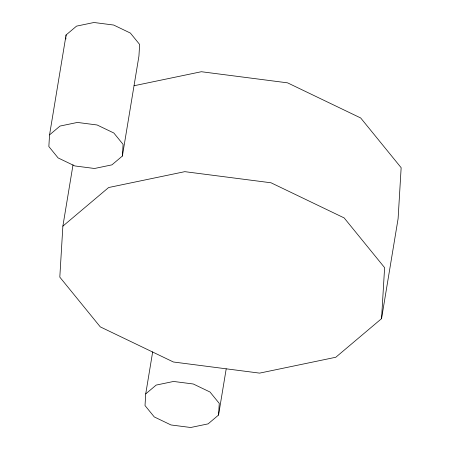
<?xml version="1.0" encoding="UTF-8"?>
<svg xmlns="http://www.w3.org/2000/svg" width="450" height="450" viewBox="0 0 450 450"><rect width="100%" height="100%" fill="white"/><g stroke="black" fill="none" stroke-linecap="round" stroke-linejoin="round"><path stroke-width="0.67" d="M49.545 134.893L48.848 146.548L58.095 157.916L74.812 165.943L94.517 168.486L111.932 164.857L122.389 156.037L138.932 56.098L139.629 44.438L130.382 33.069L113.67 25.043L93.966 22.5L76.551 26.128L66.088 34.954L49.545 134.893L60.002 126.067L77.417 122.439L97.121 124.982L113.839 133.009L123.086 144.377L122.389 156.037M65.846 39.066L65.925 37.693M66.009 36.321L66.088 34.954M73.024 164.796L62.871 226.142L59.811 277.138L100.271 326.869L173.402 361.997L259.611 373.123L335.796 357.255L381.549 318.645L398.098 218.706L401.152 167.709L360.697 117.979L287.567 82.845L201.358 71.724L134.089 85.736M152.674 351.861L145.716 393.902L145.018 405.562L154.266 416.931L170.977 424.957L190.682 427.5L208.097 423.872L218.559 415.046L226.204 368.871M218.559 415.046L219.257 403.391L210.009 392.023L193.292 383.996L173.588 381.454L156.172 385.082L145.716 393.902M381.549 318.645L384.609 267.649L344.149 217.918L271.018 182.784L184.809 171.664L108.624 187.532L62.871 226.142"/></g></svg>
